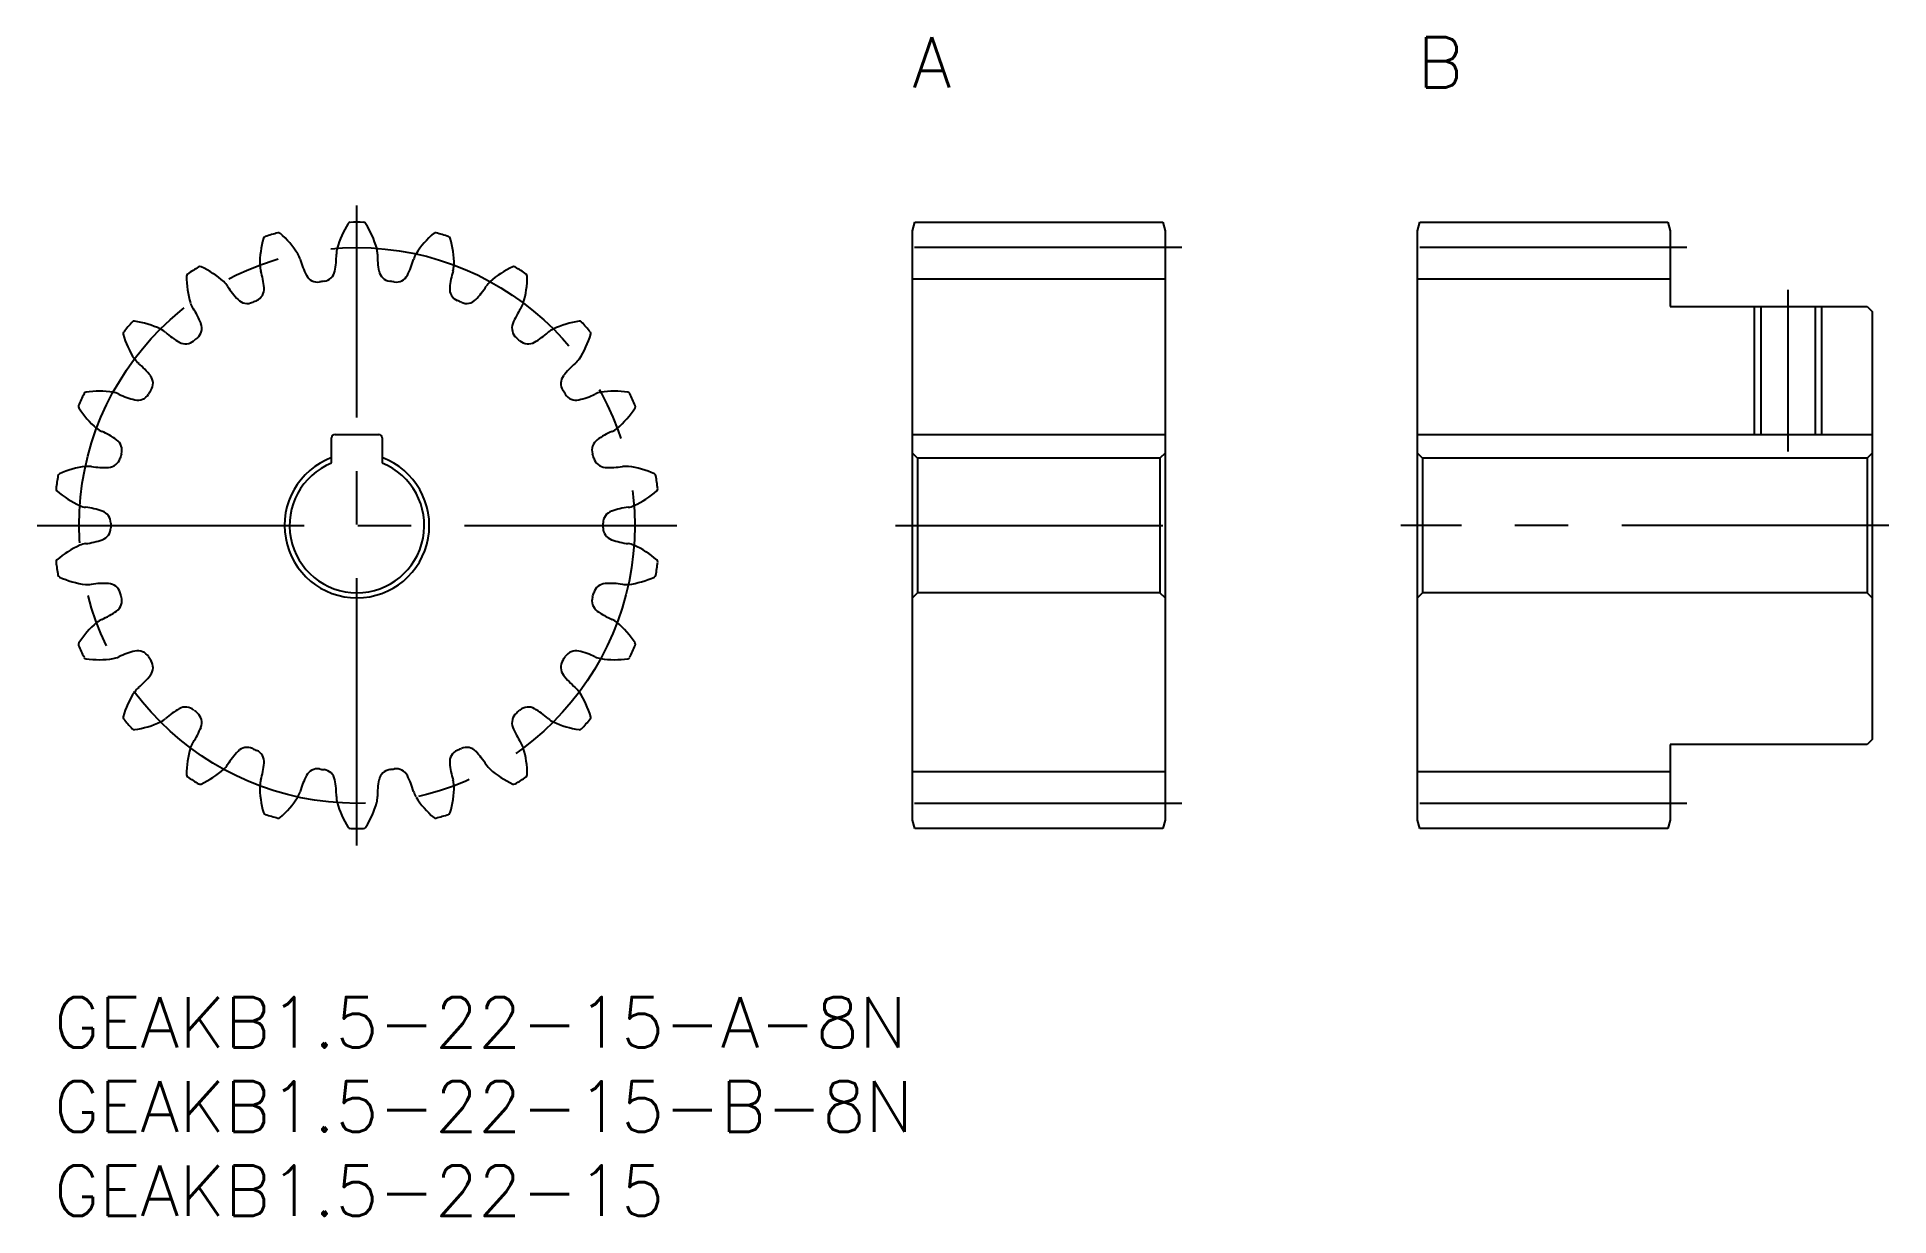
# Model space of a CAD drawing. Extents: x -1 to 109, y -13 to 57.
import ezdxf

# ---------------------------------------------------------------- set-up
doc = ezdxf.new("R2010")
doc.units = 0
doc.header["$LTSCALE"] = 0.5
doc.linetypes.add('CENTER', pattern=[50.8, 31.75, -6.35, 6.35, -6.35])
for name, color, linetype in [('MSM_CENTER', 1, 'CENTER'), ('MSM_CONTINUOUS', 7, 'CONTINUOUS'), ('MSM_NARROW', 5, 'CONTINUOUS'), ('MSM_PART_NUMBER', 7, 'CONTINUOUS')]:
    doc.layers.add(name, color=color, linetype=linetype)
doc.styles.get("Standard").update_dxf_attribs({"font": 'txt.shx', "height": 1, "bigfont": 'bigfont.shx'})

# ---------------------------------------------------------------- blocks, each defined once
blk = doc.blocks.new('*U3')
at = {"layer": 'MSM_PART_NUMBER'}
blk.add_text('GEAKB1.5-22-15-A-8N', height=3, dxfattribs=at).set_placement((0, -3))
blk = doc.blocks.new('*U4')
at = {"layer": 'MSM_PART_NUMBER'}
blk.add_text('GEAKB1.5-22-15-B-8N', height=3, dxfattribs=at).set_placement((0, -8))
blk = doc.blocks.new('*U5')
at = {"layer": 'MSM_PART_NUMBER'}
blk.add_text('GEAKB1.5-22-15', height=3, dxfattribs=at).set_placement((0, -13))
blk = doc.blocks.new('*U6')
at = {"layer": 'MSM_PART_NUMBER'}
blk.add_text('A', height=3, dxfattribs=at).set_placement((51, 54))
blk = doc.blocks.new('*U7')
at = {"layer": 'MSM_PART_NUMBER'}
blk.add_text('B', height=3, dxfattribs=at).set_placement((81, 54))

msp = doc.modelspace()

# ---------------------------------------------------------------- linework, layer by layer
at = {"layer": 'MSM_CENTER'}
for p, q in [((18, 9), (18, 47)), ((67, 44.5), (50, 44.5)), ((97, 44.5), (80, 44.5)), ((103, 42), (103, 32.4)), ((-1, 28), (37, 28)), ((50, 28), (67, 28)), ((109, 28), (80, 28)), ((67, 11.5), (50, 11.5)), ((97, 11.5), (80, 11.5))]:
    msp.add_line(p, q, dxfattribs=at)
msp.add_circle((18, 28), 16.5, dxfattribs=at)
at = {"layer": 'MSM_CONTINUOUS'}
for p, q in [((51, 45.5), (51.13, 46)), ((51, 10.5), (51, 45.5)), ((51.13, 46), (65.87, 46)), ((65.87, 46), (66, 45.5)), ((66, 45.5), (66, 10.5)), ((81, 45.5), (81.13, 46)), ((81, 10.5), (81, 45.5)), ((81.13, 46), (95.87, 46)), ((95.87, 46), (96, 45.5)), ((96, 45.5), (96, 41)), ((66, 42.62), (51, 42.62)), ((96, 42.62), (81, 42.62)), ((96, 41), (107.7, 41)), ((101.38, 41), (101.38, 33.4)), ((104.62, 41), (104.62, 33.4)), ((107.7, 41), (108, 40.7)), ((108, 40.7), (108, 15.3)), ((16.5, 31.71), (16.5, 33.2)), ((16.7, 33.4), (19.3, 33.4)), ((19.5, 33.2), (19.5, 31.71)), ((51, 33.4), (66, 33.4)), ((81, 33.4), (108, 33.4)), ((51.3, 32), (51, 32.3)), ((51.3, 32), (51.3, 24)), ((65.7, 32), (51.3, 32)), ((66, 32.3), (65.7, 32)), ((65.7, 32), (65.7, 24)), ((81.3, 32), (81, 32.3)), ((81.3, 32), (81.3, 24)), ((107.7, 32), (81.3, 32)), ((108, 32.3), (107.7, 32)), ((107.7, 32), (107.7, 24)), ((51.3, 24), (51, 23.7)), ((65.7, 24), (51.3, 24)), ((66, 23.7), (65.7, 24)), ((81.3, 24), (81, 23.7)), ((107.7, 24), (81.3, 24)), ((108, 23.7), (107.7, 24)), ((96, 15), (96, 10.5)), ((107.7, 15), (96, 15)), ((108, 15.3), (107.7, 15)), ((66, 13.37), (51, 13.37)), ((96, 13.37), (81, 13.37)), ((51.13, 10), (51, 10.5)), ((65.87, 10), (51.13, 10)), ((66, 10.5), (65.87, 10)), ((81.13, 10), (81, 10.5)), ((95.87, 10), (81.13, 10)), ((96, 10.5), (95.87, 10))]:
    msp.add_line(p, q, dxfattribs=at)
for centre, radius, start, end in [((12.6, 45.01), 0.15, 107.6044, 163.5976), ((18, 28), 18, 105.1229, 107.6044), ((13.34, 45.23), 0.15, 49.1296, 105.1229), ((9.84, 41.19), 5.5, 32.2727, 49.1296), ((22.11, 42.95), 5.5, 147.234, 164.0909), ((17.61, 45.85), 0.15, 91.2407, 147.234), ((18, 28), 18, 88.7593, 91.2407), ((18.39, 45.85), 0.15, 32.766, 88.7593), ((13.89, 42.95), 5.5, 15.9091, 32.766), ((26.16, 41.19), 5.5, 130.8704, 147.7273), ((22.66, 45.23), 0.15, 74.877, 130.8704), ((18, 28), 18, 72.3956, 74.8771), ((23.4, 45.01), 0.15, 16.4024, 72.3956), ((17.73, 43.5), 5.5, 163.5976, 180.4545), ((13.46, 43.47), 1.22, 15.403, 32.2728), ((11.89, 44.02), 4.89, 349.1101, 0.9607), ((18, 44.12), 1.22, 164.0908, 180.9606), ((18, 44.12), 1.22, 359.0394, 15.9092), ((24.11, 44.02), 4.89, 179.0393, 190.8899), ((22.54, 43.47), 1.22, 147.7272, 164.597), ((18.27, 43.5), 5.5, 359.5455, 16.4024), ((8.03, 42.8), 0.15, 123.968, 179.9613), ((18, 28), 18, 121.4865, 123.968), ((8.68, 43.22), 0.15, 65.4933, 121.4865), ((6.46, 38.35), 5.5, 48.6364, 65.4933), ((13.46, 43.47), 1.22, 180.4545, 197.3243), ((7.62, 41.65), 4.89, 5.4738, 17.3243), ((19.35, 45.09), 4.89, 195.403, 207.2535), ((15.95, 43.24), 0.75, 277.6534, 349.1101), ((20.05, 43.24), 0.75, 190.8899, 262.3466), ((16.65, 45.09), 4.89, 332.7465, 344.597), ((28.38, 41.65), 4.89, 162.6757, 174.5262), ((22.54, 43.47), 1.22, 342.6757, 359.5455), ((29.54, 38.35), 5.5, 114.5067, 131.3636), ((27.32, 43.22), 0.15, 58.5135, 114.5067), ((18, 28), 18, 56.032, 58.5135), ((27.97, 42.8), 0.15, 0.0387, 56.032), ((13.38, 42.8), 5.5, 179.9613, 196.8182), ((9.28, 41.56), 1.22, 31.7667, 48.6364), ((14.48, 44.78), 4.89, 211.7666, 223.6171), ((11.74, 42.04), 0.75, 294.0171, 5.4738), ((15.67, 43.2), 0.75, 207.2535, 278.7102), ((18, 28), 14.63, 97.6534, 98.7102), ((18, 28), 14.63, 81.2898, 82.3466), ((20.33, 43.2), 0.75, 261.2898, 332.7465), ((24.26, 42.04), 0.75, 174.5262, 245.9829), ((21.52, 44.78), 4.89, 316.3829, 328.2334), ((26.72, 41.56), 1.22, 131.3636, 148.2333), ((22.62, 42.8), 5.5, 343.1818, 0.0387), ((9.28, 41.56), 1.22, 196.8181, 213.6879), ((4.2, 38.17), 4.89, 21.8374, 33.688), ((11.48, 41.93), 0.75, 223.6171, 295.0738), ((18, 28), 14.62, 114.0171, 115.0738), ((18, 28), 14.63, 64.9262, 65.9829), ((24.52, 41.93), 0.75, 244.9262, 316.3829), ((31.8, 38.17), 4.89, 146.312, 158.1626), ((26.72, 41.56), 1.22, 326.3121, 343.1819), ((18, 28), 18, 137.8502, 140.3316), ((4.77, 39.98), 0.15, 81.8569, 137.8502), ((4.01, 34.68), 5.5, 65, 81.8569), ((5.82, 38.56), 1.22, 48.1303, 65.0001), ((8.04, 39.71), 0.75, 310.3807, 21.8374), ((27.96, 39.71), 0.75, 158.1626, 229.6193), ((30.18, 38.56), 1.22, 114.9999, 131.8697), ((31.99, 34.68), 5.5, 98.1431, 115), ((31.23, 39.98), 0.15, 42.1498, 98.1431), ((18, 28), 18, 39.6684, 42.1498), ((4.26, 39.39), 0.15, 140.3316, 196.3249), ((9.39, 40.9), 5.5, 196.3249, 213.1818), ((9.9, 43.11), 4.89, 228.1302, 239.9808), ((7.82, 39.53), 0.75, 239.9808, 311.4375), ((18, 28), 14.63, 130.3807, 131.4375), ((18, 28), 14.62, 48.5625, 49.6193), ((28.18, 39.53), 0.75, 228.5625, 300.0192), ((26.1, 43.11), 4.89, 300.0192, 311.8698), ((26.61, 40.9), 5.5, 326.8182, 343.6751), ((31.74, 39.39), 0.15, 343.6751, 39.6684), ((5.82, 38.56), 1.22, 213.1817, 230.0515), ((1.89, 33.87), 4.89, 38.201, 50.0516), ((34.11, 33.87), 4.89, 129.9484, 141.799), ((30.18, 38.56), 1.22, 309.9485, 326.8182), ((5.14, 36.43), 0.75, 326.7443, 38.201), ((30.86, 36.43), 0.75, 141.799, 213.2557), ((18, 28), 18, 154.2138, 156.6953), ((1.93, 35.77), 0.15, 98.2205, 154.2138), ((2.69, 30.47), 5.5, 81.3636, 98.2205), ((3.33, 34.7), 1.22, 64.4939, 81.3637), ((5.97, 40.21), 4.89, 244.4939, 256.3444), ((4.99, 36.19), 0.75, 256.3444, 327.8011), ((18, 28), 14.63, 146.7443, 147.8011), ((18, 28), 14.63, 32.1989, 33.2557), ((31.01, 36.19), 0.75, 212.1989, 283.6556), ((30.03, 40.21), 4.89, 283.6556, 295.5061), ((32.67, 34.7), 1.22, 98.6363, 115.5061), ((33.31, 30.47), 5.5, 81.7795, 98.6364), ((34.07, 35.77), 0.15, 25.7862, 81.7795), ((18, 28), 18, 23.3047, 25.7862), ((1.61, 35.06), 0.15, 156.6953, 212.6885), ((6.11, 37.95), 5.5, 212.6885, 229.5455), ((29.89, 37.95), 5.5, 310.4545, 327.3115), ((34.39, 35.06), 0.15, 327.3115, 23.3047), ((3.33, 34.7), 1.22, 229.5454, 246.4152), ((0.89, 29.1), 4.89, 54.5647, 66.4152), ((3.29, 32.47), 0.75, 343.108, 54.5647), ((16.7, 33.2), 0.2, 90, 180), ((19.3, 33.2), 0.2, 0, 90), ((32.71, 32.47), 0.75, 125.4353, 196.892), ((35.11, 29.1), 4.89, 113.5848, 125.4353), ((32.67, 34.7), 1.22, 293.5848, 310.4546), ((3.21, 32.2), 0.75, 272.7081, 344.1648), ((18, 28), 14.62, 163.108, 164.1648), ((18, 28), 4.3, 110.4162, 69.5838), ((18, 28), 14.62, 15.8352, 16.892), ((32.79, 32.2), 0.75, 195.8353, 267.2919), ((18, 28), 18, 170.5775, 173.0589), ((0.39, 30.92), 0.15, 114.5842, 170.5774), ((2.62, 26.06), 5.5, 97.7273, 114.5842), ((2.04, 30.29), 1.22, 80.8576, 97.7273), ((3.01, 36.33), 4.89, 260.8575, 272.7081), ((18, 28), 4, 112.0243, 67.9757), ((32.99, 36.33), 4.89, 267.2919, 279.1425), ((33.96, 30.29), 1.22, 82.2727, 99.1424), ((33.38, 26.06), 5.5, 65.4158, 82.2727), ((35.61, 30.92), 0.15, 9.4224, 65.4158), ((18, 28), 18, 6.9411, 9.4225), ((0.28, 30.16), 0.15, 173.0589, 229.0522), ((3.79, 34.2), 5.5, 229.0522, 245.9091), ((32.21, 34.2), 5.5, 294.0909, 310.9478), ((35.72, 30.16), 0.15, 310.9478, 6.9411), ((2.04, 30.29), 1.22, 245.909, 262.7788), ((1.27, 24.23), 4.89, 70.9283, 82.7789), ((2.63, 28.14), 0.75, 359.4716, 70.9283), ((33.37, 28.14), 0.75, 109.0717, 180.5284), ((34.73, 24.23), 4.89, 97.2211, 109.0717), ((33.96, 30.29), 1.22, 277.2212, 294.091), ((2.63, 27.86), 0.75, 289.0717, 0.5284), ((18, 28), 14.62, 179.4716, 180.5284), ((18, 28), 14.63, 359.4716, 0.5284), ((33.37, 27.86), 0.75, 179.4716, 250.9283), ((3.79, 21.8), 5.5, 114.0909, 130.9478), ((2.04, 25.71), 1.22, 97.2212, 114.091), ((1.27, 31.77), 4.89, 277.2211, 289.0717), ((34.73, 31.77), 4.89, 250.9283, 262.7789), ((33.96, 25.71), 1.22, 65.909, 82.7788), ((32.21, 21.8), 5.5, 49.0522, 65.9091), ((0.28, 25.84), 0.15, 130.9478, 186.9411), ((18, 28), 18, 186.9411, 189.4225), ((18, 28), 18, 350.5775, 353.0589), ((35.72, 25.84), 0.15, 353.0588, 49.0522), ((0.39, 25.08), 0.15, 189.4225, 245.4158), ((2.62, 29.94), 5.5, 245.4158, 262.2727), ((2.04, 25.71), 1.22, 262.2727, 279.1424), ((3.01, 19.67), 4.89, 87.2919, 99.1425), ((3.21, 23.8), 0.75, 15.8353, 87.2919), ((32.79, 23.8), 0.75, 92.7081, 164.1648), ((32.99, 19.67), 4.89, 80.8575, 92.7081), ((33.96, 25.71), 1.22, 260.8576, 277.7273), ((33.38, 29.94), 5.5, 277.7273, 294.5842), ((35.61, 25.08), 0.15, 294.5842, 350.5775), ((3.29, 23.53), 0.75, 305.4353, 16.892), ((18, 28), 14.63, 195.8352, 196.892), ((32.71, 23.53), 0.75, 163.108, 234.5647), ((18, 28), 14.63, 343.108, 344.1648), ((6.11, 18.05), 5.5, 130.4545, 147.3115), ((3.33, 21.3), 1.22, 113.5848, 130.4546), ((0.89, 26.9), 4.89, 293.5848, 305.4353), ((35.11, 26.9), 4.89, 234.5647, 246.4152), ((32.67, 21.3), 1.22, 49.5454, 66.4152), ((29.89, 18.05), 5.5, 32.6885, 49.5455), ((1.61, 20.94), 0.15, 147.3115, 203.3047), ((34.39, 20.94), 0.15, 336.6951, 32.6885), ((18, 28), 18, 203.3047, 205.7862), ((1.93, 20.23), 0.15, 205.7862, 261.7795), ((2.69, 25.53), 5.5, 261.7795, 278.6364), ((3.33, 21.3), 1.22, 278.6363, 295.5061), ((5.97, 15.79), 4.89, 103.6556, 115.5061), ((4.99, 19.81), 0.75, 32.1989, 103.6556), ((18, 28), 14.62, 212.1989, 213.2557), ((5.14, 19.57), 0.75, 321.799, 33.2557), ((30.86, 19.57), 0.75, 146.7443, 218.201), ((18, 28), 14.62, 326.7443, 327.8011), ((31.01, 19.81), 0.75, 76.3444, 147.8011), ((30.03, 15.79), 4.89, 64.4939, 76.3444), ((32.67, 21.3), 1.22, 244.4939, 261.3637), ((33.31, 25.53), 5.5, 261.3636, 278.2205), ((34.07, 20.23), 0.15, 278.2205, 334.2138), ((18, 28), 18, 334.2138, 336.6953), ((1.89, 22.13), 4.89, 309.9484, 321.799), ((34.11, 22.13), 4.89, 218.201, 230.0516), ((9.39, 15.1), 5.5, 146.8182, 163.6751), ((5.82, 17.44), 1.22, 129.9485, 146.8182), ((30.18, 17.44), 1.22, 33.1818, 50.0515), ((26.61, 15.1), 5.5, 16.3249, 33.1818), ((4.26, 16.61), 0.15, 163.6751, 219.6684), ((18, 28), 18, 219.6684, 222.1498), ((5.82, 17.44), 1.22, 294.9999, 311.8697), ((9.9, 12.89), 4.89, 120.0192, 131.8698), ((7.82, 16.47), 0.75, 48.5625, 120.0192), ((18, 28), 14.62, 228.5625, 229.6193), ((8.04, 16.29), 0.75, 338.1626, 49.6193), ((27.96, 16.29), 0.75, 130.3807, 201.8374), ((18, 28), 14.62, 310.3807, 311.4375), ((28.18, 16.47), 0.75, 59.9808, 131.4375), ((26.1, 12.89), 4.89, 48.1302, 59.9808), ((30.18, 17.44), 1.22, 228.1303, 245.0001), ((18, 28), 18, 317.8502, 320.3316), ((31.74, 16.61), 0.15, 320.3315, 16.3249), ((4.77, 16.02), 0.15, 222.1498, 278.1431), ((4.01, 21.32), 5.5, 278.1431, 295), ((4.2, 17.83), 4.89, 326.312, 338.1626), ((31.8, 17.83), 4.89, 201.8374, 213.688), ((31.99, 21.32), 5.5, 245, 261.8569), ((31.23, 16.02), 0.15, 261.8569, 317.8502), ((13.38, 13.2), 5.5, 163.1818, 180.0387), ((9.28, 14.44), 1.22, 146.3121, 163.1819), ((14.48, 11.22), 4.89, 136.3829, 148.2334), ((11.48, 14.07), 0.75, 64.9262, 136.3829), ((18, 28), 14.63, 244.9262, 245.9829), ((11.74, 13.96), 0.75, 354.5262, 65.9829), ((24.26, 13.96), 0.75, 114.0171, 185.4738), ((18, 28), 14.62, 294.0171, 295.0738), ((24.52, 14.07), 0.75, 43.6171, 115.0738), ((21.52, 11.22), 4.89, 31.7666, 43.6171), ((26.72, 14.44), 1.22, 16.8181, 33.6879), ((22.62, 13.2), 5.5, 359.9613, 16.8182), ((6.46, 17.65), 5.5, 294.5067, 311.3636), ((9.28, 14.44), 1.22, 311.3636, 328.2333), ((7.62, 14.35), 4.89, 342.6757, 354.5262), ((15.67, 12.8), 0.75, 81.2898, 152.7465), ((18, 28), 14.63, 261.2898, 262.3466), ((15.95, 12.76), 0.75, 10.8899, 82.3466), ((20.05, 12.76), 0.75, 97.6534, 169.1101), ((18, 28), 14.62, 277.6534, 278.7102), ((20.33, 12.8), 0.75, 27.2535, 98.7102), ((28.38, 14.35), 4.89, 185.4738, 197.3243), ((26.72, 14.44), 1.22, 211.7667, 228.6364), ((29.54, 17.65), 5.5, 228.6364, 245.4933), ((8.03, 13.2), 0.15, 180.0387, 236.032), ((18, 28), 18, 236.032, 238.5135), ((8.68, 12.78), 0.15, 238.5135, 294.5067), ((13.46, 12.53), 1.22, 162.6757, 179.5455), ((17.73, 12.5), 5.5, 179.5455, 196.4024), ((13.46, 12.53), 1.22, 327.7272, 344.597), ((19.35, 10.91), 4.89, 152.7465, 164.597), ((11.89, 11.98), 4.89, 359.0393, 10.8899), ((24.11, 11.98), 4.89, 169.1101, 180.9607), ((16.65, 10.91), 4.89, 15.403, 27.2535), ((22.54, 12.53), 1.22, 195.403, 212.2728), ((18.27, 12.5), 5.5, 343.5976, 0.4545), ((22.54, 12.53), 1.22, 0.4545, 17.3243), ((27.32, 12.78), 0.15, 245.4933, 301.4865), ((18, 28), 18, 301.4865, 303.968), ((27.97, 13.2), 0.15, 303.9679, 359.9613), ((9.84, 14.81), 5.5, 310.8704, 327.7273), ((18, 11.88), 1.22, 179.0394, 195.9092), ((22.11, 13.05), 5.5, 195.9091, 212.766), ((13.89, 13.05), 5.5, 327.234, 344.0909), ((18, 11.88), 1.22, 344.0908, 0.9606), ((26.16, 14.81), 5.5, 212.2727, 229.1296), ((12.6, 10.99), 0.15, 196.4024, 252.3956), ((18, 28), 18, 252.3956, 254.8771), ((13.34, 10.77), 0.15, 254.8771, 310.8704), ((17.61, 10.15), 0.15, 212.766, 268.7593), ((18, 28), 18, 268.7593, 271.2407), ((18.39, 10.15), 0.15, 271.2407, 327.234), ((22.66, 10.77), 0.15, 229.1296, 285.1229), ((18, 28), 18, 285.1229, 287.6044), ((23.4, 10.99), 0.15, 287.6042, 343.5976)]:
    msp.add_arc(centre, radius, start, end, dxfattribs=at)
at = {"layer": 'MSM_NARROW'}
for p, q in [((101, 41), (101, 33.4)), ((105, 41), (105, 33.4))]:
    msp.add_line(p, q, dxfattribs=at)

# ---------------------------------------------------------------- block references
at = {"layer": 'MSM_CONTINUOUS'}
for name in ['*U6', '*U7', '*U3', '*U4', '*U5']:
    msp.add_blockref(name, (0, 0), dxfattribs=at)

doc.saveas('drawing.dxf')
